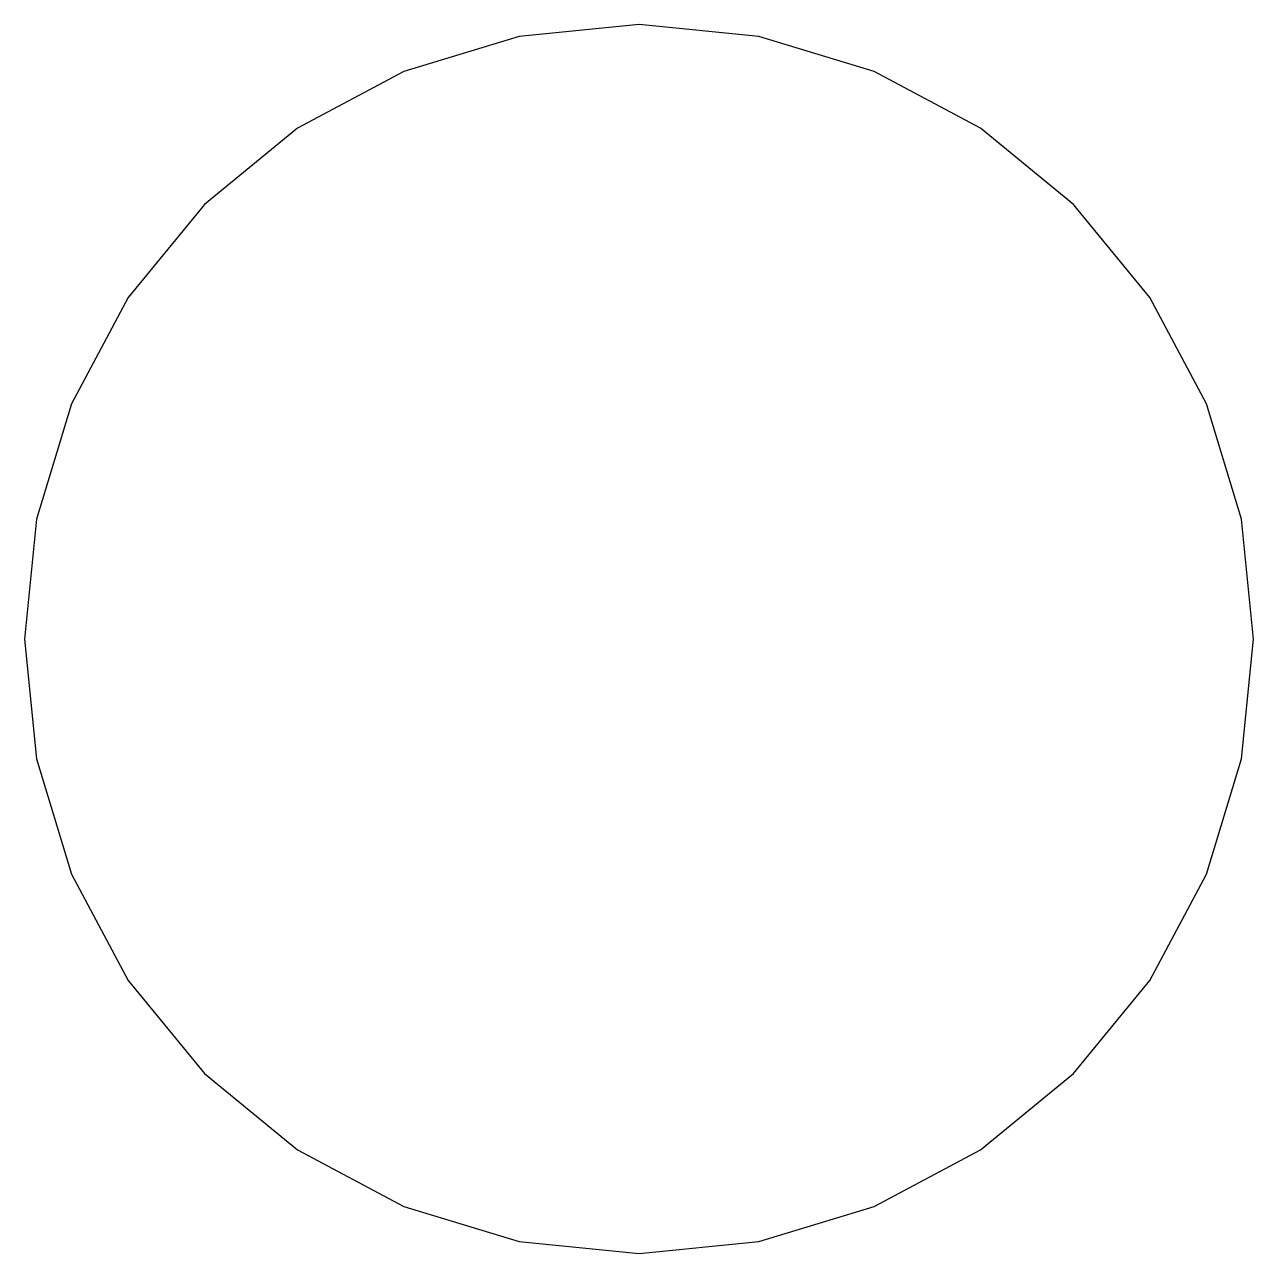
# Model space of a CAD drawing. Header units: metres. Extents: x -35.9 to 3.5, y -3.5 to 48.5.
# Drawn here: x -35.92 to -28.92, y 41.47 to 48.47 of the extents above.
import ezdxf

# ---------------------------------------------------------------- set-up
doc = ezdxf.new("R2010")
doc.units = ezdxf.units.M

msp = doc.modelspace()

# ---------------------------------------------------------------- linework, layer by layer
for p, q in [((-32.4162, 48.4655), (-33.0991, 48.3982)), ((-31.7334, 48.3982), (-32.4162, 48.4655)), ((-33.0991, 48.3982), (-33.7556, 48.199)), ((-31.0769, 48.199), (-31.7334, 48.3982)), ((-33.7556, 48.199), (-34.3607, 47.8756)), ((-30.4718, 47.8756), (-31.0769, 48.199)), ((-34.3607, 47.8756), (-34.8911, 47.4403)), ((-29.9414, 47.4403), (-30.4718, 47.8756)), ((-34.8911, 47.4403), (-35.3264, 46.9099)), ((-29.5061, 46.9099), (-29.9414, 47.4403)), ((-35.3264, 46.9099), (-35.6498, 46.3048)), ((-29.1827, 46.3048), (-29.5061, 46.9099)), ((-35.6498, 46.3048), (-35.849, 45.6483)), ((-28.9835, 45.6483), (-29.1827, 46.3048)), ((-35.849, 45.6483), (-35.9162, 44.9655)), ((-28.9162, 44.9655), (-28.9835, 45.6483)), ((-35.9162, 44.9655), (-35.849, 44.2826)), ((-28.9835, 44.2826), (-28.9162, 44.9655)), ((-35.849, 44.2826), (-35.6498, 43.6261)), ((-29.1827, 43.6261), (-28.9835, 44.2826)), ((-35.6498, 43.6261), (-35.3264, 43.021)), ((-29.5061, 43.021), (-29.1827, 43.6261)), ((-35.3264, 43.021), (-34.8911, 42.4906)), ((-29.9414, 42.4906), (-29.5061, 43.021)), ((-34.8911, 42.4906), (-34.3607, 42.0553)), ((-30.4718, 42.0553), (-29.9414, 42.4906)), ((-34.3607, 42.0553), (-33.7556, 41.7319)), ((-31.0769, 41.7319), (-30.4718, 42.0553)), ((-33.7556, 41.7319), (-33.0991, 41.5327)), ((-31.7334, 41.5327), (-31.0769, 41.7319)), ((-33.0991, 41.5327), (-32.4162, 41.4655)), ((-32.4162, 41.4655), (-31.7334, 41.5327))]:
    msp.add_line(p, q)

doc.saveas('drawing.dxf')
